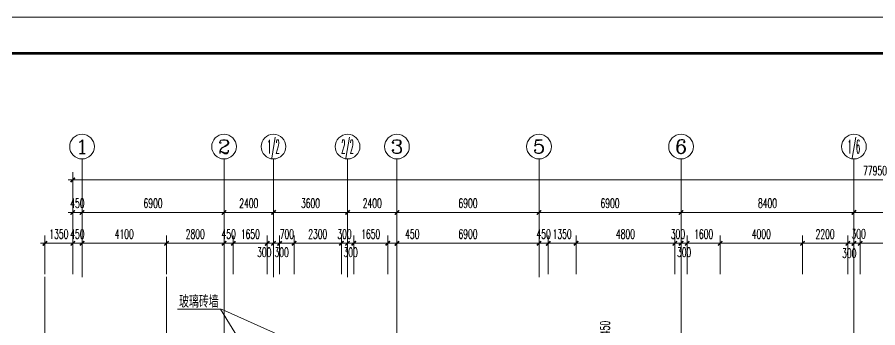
# Model space of a CAD drawing. Extents: x 1575758 to 1999219, y -897052 to -636879.
# Drawn here: x 1602194 to 1644001, y -761371 to -746283 of the extents above; entities that cross this region are included whole.
import ezdxf
from ezdxf.enums import TextEntityAlignment as Align

# ---------------------------------------------------------------- set-up
doc = ezdxf.new("R2010")
doc.units = 0
doc.header["$LTSCALE"] = 1500
doc.header["$MEASUREMENT"] = 0
doc.layers.get('0').update_dxf_attribs({"linetype": 'CONTINUOUS', "lineweight": 5})
doc.layers.get('DEFPOINTS').update_dxf_attribs({"linetype": 'CONTINUOUS', "lineweight": 5})
for name, color, linetype, lineweight in [('AXIS', 7, 'CONTINUOUS', 5), ('AXIS_TEXT', 7, 'CONTINUOUS', 5), ('PUB_DIM', 7, 'CONTINUOUS', 5), ('PUB_TEXT', 7, 'CONTINUOUS', 5), ('WALL', 7, 'CONTINUOUS', 5)]:
    doc.layers.add(name, color=color, linetype=linetype, lineweight=lineweight)
doc.styles.add('COMPLEX', font='COMPLEX')
doc.styles.add('DIM_FONT', font='romans.shx', dxfattribs={"width": 0.6})
doc.styles.add('H1', font='romans.shx', dxfattribs={"width": 1.2, "bigfont": 'hztxt.shx'})
doc.dimstyles.new('NORMAL', dxfattribs={"dimscale": 1.5, "dimtxt": 300, "dimasz": 1, "dimexe": 250, "dimexo": 300, "dimgap": 150, "dimtad": 1, "dimdec": 0, "dimdsep": 46, "dimtxsty": 'DIM_FONT', "dimblk1": '_DIMX', "dimblk2": '_DIMX', "dimsah": 1, "dimcen": 2.5, "dimdle": 0.3, "dimclrd": 256, "dimclre": 256, "dimclrt": 256, "dimadec": 0, "dimazin": 0, "dimtfac": 1, "dimtdec": 0, "dimtix": 1, "dimtmove": 2, "dimatfit": 3, "dimldrblk": '_DIMX', "dimfxl": 1, "dimtvp": 1, "dimtolj": 1, "dimtzin": 0, "dimlwd": -1, "dimlwe": -1, "dimarcsym": 0})

# ---------------------------------------------------------------- blocks, each defined once
blk = doc.blocks.new('_AXISO')
blk.add_circle((0, 0), 0.5)
at = {"layer": 'AXIS_TEXT', "style": 'COMPLEX', "width": 1.041667}
blk.add_attdef('A', text='', height=0.56, dxfattribs=at).set_placement((-0.25, -0.28), (0.25, -0.28), align=Align.FIT)
blk = doc.blocks.new('_DIMX')
blk.add_line((-150, 0), (150, 0))
at = {"const_width": 50}
blk.add_lwpolyline([(-70, -70), (70, 70)], dxfattribs=at)
blk = doc.blocks.new('*D714')
at = {"layer": 'DEFPOINTS', "color": 0, "lineweight": 5}
for p in [(1612243, -755768), (1605343, -758918), (1612243, -758918)]:
    blk.add_point(p, dxfattribs=at)
at = {"layer": 'PUB_DIM'}
for p, q in [((1605343, -758468), (1605343, -755393)), ((1612243, -758468), (1612243, -755393)), ((1605345, -755768), (1612242, -755768))]:
    blk.add_line(p, q, dxfattribs=at)
at = {"layer": 'PUB_DIM', "xscale": 1.5, "yscale": 1.5, "zscale": 1.5, "rotation": 180}
blk.add_blockref('_DIMX', (1605343, -755768), dxfattribs=at)
at = {"layer": 'PUB_DIM', "xscale": 1.5, "yscale": 1.5, "zscale": 1.5}
blk.add_blockref('_DIMX', (1612243, -755768), dxfattribs=at)
at = {"layer": 'PUB_DIM', "insert": (1608793, -755318), "char_height": 450, "attachment_point": 5, "style": 'DIM_FONT'}
blk.add_mtext('\\A1;6900', dxfattribs=at)
blk = doc.blocks.new('*D715')
at = {"layer": 'DEFPOINTS', "color": 0, "lineweight": 5}
for p in [(1614643, -755768), (1612243, -758918), (1614643, -758918)]:
    blk.add_point(p, dxfattribs=at)
at = {"layer": 'PUB_DIM'}
for p, q in [((1612243, -758468), (1612243, -755393)), ((1614643, -758468), (1614643, -755393)), ((1612245, -755768), (1614642, -755768))]:
    blk.add_line(p, q, dxfattribs=at)
at = {"layer": 'PUB_DIM', "xscale": 1.5, "yscale": 1.5, "zscale": 1.5, "rotation": 180}
blk.add_blockref('_DIMX', (1612243, -755768), dxfattribs=at)
at = {"layer": 'PUB_DIM', "xscale": 1.5, "yscale": 1.5, "zscale": 1.5}
blk.add_blockref('_DIMX', (1614643, -755768), dxfattribs=at)
at = {"layer": 'PUB_DIM', "insert": (1613443, -755318), "char_height": 450, "attachment_point": 5, "style": 'DIM_FONT'}
blk.add_mtext('\\A1;2400', dxfattribs=at)
blk = doc.blocks.new('*D716')
at = {"layer": 'DEFPOINTS', "color": 0, "lineweight": 5}
for p in [(1634443, -755768), (1627543, -758918), (1634443, -758918)]:
    blk.add_point(p, dxfattribs=at)
at = {"layer": 'PUB_DIM'}
for p, q in [((1627543, -758468), (1627543, -755393)), ((1634443, -758468), (1634443, -755393)), ((1627545, -755768), (1634442, -755768))]:
    blk.add_line(p, q, dxfattribs=at)
at = {"layer": 'PUB_DIM', "xscale": 1.5, "yscale": 1.5, "zscale": 1.5, "rotation": 180}
blk.add_blockref('_DIMX', (1627543, -755768), dxfattribs=at)
at = {"layer": 'PUB_DIM', "xscale": 1.5, "yscale": 1.5, "zscale": 1.5}
blk.add_blockref('_DIMX', (1634443, -755768), dxfattribs=at)
at = {"layer": 'PUB_DIM', "insert": (1630993, -755318), "char_height": 450, "attachment_point": 5, "style": 'DIM_FONT'}
blk.add_mtext('\\A1;6900', dxfattribs=at)
blk = doc.blocks.new('*D722')
at = {"layer": 'DEFPOINTS', "color": 0, "lineweight": 5}
for p in [(1618243, -755768), (1614643, -758918), (1618243, -758918)]:
    blk.add_point(p, dxfattribs=at)
at = {"layer": 'PUB_DIM'}
for p, q in [((1614643, -758468), (1614643, -755393)), ((1618243, -758468), (1618243, -755393)), ((1614645, -755768), (1618242, -755768))]:
    blk.add_line(p, q, dxfattribs=at)
at = {"layer": 'PUB_DIM', "xscale": 1.5, "yscale": 1.5, "zscale": 1.5, "rotation": 180}
blk.add_blockref('_DIMX', (1614643, -755768), dxfattribs=at)
at = {"layer": 'PUB_DIM', "xscale": 1.5, "yscale": 1.5, "zscale": 1.5}
blk.add_blockref('_DIMX', (1618243, -755768), dxfattribs=at)
at = {"layer": 'PUB_DIM', "insert": (1616443, -755318), "char_height": 450, "attachment_point": 5, "style": 'DIM_FONT'}
blk.add_mtext('\\A1;3600', dxfattribs=at)
blk = doc.blocks.new('*D723')
at = {"layer": 'DEFPOINTS', "color": 0, "lineweight": 5}
for p in [(1618243, -755768), (1618243, -758918), (1620643, -758918)]:
    blk.add_point(p, dxfattribs=at)
at = {"layer": 'PUB_DIM'}
for p, q in [((1618243, -758468), (1618243, -755393)), ((1620643, -758468), (1620643, -755393)), ((1620642, -755768), (1618245, -755768))]:
    blk.add_line(p, q, dxfattribs=at)
at = {"layer": 'PUB_DIM', "xscale": 1.5, "yscale": 1.5, "zscale": 1.5, "rotation": 180}
blk.add_blockref('_DIMX', (1618243, -755768), dxfattribs=at)
at = {"layer": 'PUB_DIM', "xscale": 1.5, "yscale": 1.5, "zscale": 1.5}
blk.add_blockref('_DIMX', (1620643, -755768), dxfattribs=at)
at = {"layer": 'PUB_DIM', "insert": (1619443, -755318), "char_height": 450, "attachment_point": 5, "style": 'DIM_FONT'}
blk.add_mtext('\\A1;2400', dxfattribs=at)
blk = doc.blocks.new('*D724')
at = {"layer": 'DEFPOINTS', "color": 0, "lineweight": 5}
for p in [(1627543, -755768), (1620643, -758918), (1627543, -758918)]:
    blk.add_point(p, dxfattribs=at)
at = {"layer": 'PUB_DIM'}
for p, q in [((1620643, -758468), (1620643, -755393)), ((1627543, -758468), (1627543, -755393)), ((1620645, -755768), (1627542, -755768))]:
    blk.add_line(p, q, dxfattribs=at)
at = {"layer": 'PUB_DIM', "xscale": 1.5, "yscale": 1.5, "zscale": 1.5, "rotation": 180}
blk.add_blockref('_DIMX', (1620643, -755768), dxfattribs=at)
at = {"layer": 'PUB_DIM', "xscale": 1.5, "yscale": 1.5, "zscale": 1.5}
blk.add_blockref('_DIMX', (1627543, -755768), dxfattribs=at)
at = {"layer": 'PUB_DIM', "insert": (1624093, -755318), "char_height": 450, "attachment_point": 5, "style": 'DIM_FONT'}
blk.add_mtext('\\A1;6900', dxfattribs=at)
blk = doc.blocks.new('*D729')
at = {"layer": 'DEFPOINTS', "color": 0, "lineweight": 5}
for p in [(1618543, -757268), (1618543, -759218), (1620193, -759218)]:
    blk.add_point(p, dxfattribs=at)
at = {"layer": 'PUB_DIM'}
for p, q in [((1618543, -758768), (1618543, -756893)), ((1620193, -758768), (1620193, -756893)), ((1620192, -757268), (1618545, -757268))]:
    blk.add_line(p, q, dxfattribs=at)
at = {"layer": 'PUB_DIM', "xscale": 1.5, "yscale": 1.5, "zscale": 1.5}
for p, rotation in [((1618543, -757268), 179.9999999999879), ((1620193, -757268), 359.9999999999879)]:
    blk.add_blockref('_DIMX', p, dxfattribs=dict(at, rotation=rotation))
at = {"layer": 'PUB_DIM', "insert": (1619368, -756818), "char_height": 450, "attachment_point": 5, "style": 'DIM_FONT'}
blk.add_mtext('\\A1;1650', dxfattribs=at)
blk = doc.blocks.new('*D730')
at = {"layer": 'DEFPOINTS', "color": 0, "lineweight": 5}
for p in [(1620193, -757268), (1620193, -759218), (1620643, -759218)]:
    blk.add_point(p, dxfattribs=at)
at = {"layer": 'PUB_DIM'}
for p, q in [((1620193, -758768), (1620193, -756893)), ((1620643, -758768), (1620643, -756893)), ((1620192, -757268), (1620190, -757268)), ((1620643, -757268), (1620193, -757268)), ((1620645, -757268), (1620646, -757268))]:
    blk.add_line(p, q, dxfattribs=at)
at = {"layer": 'PUB_DIM', "xscale": 1.5, "yscale": 1.5, "zscale": 1.5}
for p, rotation in [((1620193, -757268), 0.001716370561048566), ((1620643, -757268), 180.0017163705611)]:
    blk.add_blockref('_DIMX', p, dxfattribs=dict(at, rotation=rotation))
at = {"layer": 'PUB_DIM', "insert": (1621388, -756818), "char_height": 450, "attachment_point": 5, "rotation": 0.0017, "style": 'DIM_FONT'}
blk.add_mtext('\\A1;450', dxfattribs=at)
blk = doc.blocks.new('*D731')
at = {"layer": 'DEFPOINTS', "color": 0, "lineweight": 5}
for p in [(1614343, -757268), (1614343, -759218), (1614643, -759218)]:
    blk.add_point(p, dxfattribs=at)
at = {"layer": 'PUB_DIM'}
for p, q in [((1614343, -758768), (1614343, -756893)), ((1614643, -758768), (1614643, -756893)), ((1614342, -757268), (1614340, -757268)), ((1614643, -757268), (1614343, -757268)), ((1614645, -757268), (1614646, -757268))]:
    blk.add_line(p, q, dxfattribs=at)
at = {"layer": 'PUB_DIM', "xscale": 1.5, "yscale": 1.5, "zscale": 1.5}
for p, rotation in [((1614343, -757268), 8.756855357630192e-05), ((1614643, -757268), 180.0000875685536)]:
    blk.add_blockref('_DIMX', p, dxfattribs=dict(at, rotation=rotation))
at = {"layer": 'PUB_DIM', "insert": (1614195, -757700), "char_height": 450, "attachment_point": 5, "rotation": 0.0001, "style": 'DIM_FONT'}
blk.add_mtext('\\A1;300', dxfattribs=at)
blk = doc.blocks.new('*D732')
at = {"layer": 'DEFPOINTS', "color": 0, "lineweight": 5}
for p in [(1612693, -757268), (1612693, -759218), (1614343, -759218)]:
    blk.add_point(p, dxfattribs=at)
at = {"layer": 'PUB_DIM'}
for p, q in [((1612693, -758768), (1612693, -756893)), ((1614343, -758768), (1614343, -756893)), ((1614342, -757268), (1612695, -757268))]:
    blk.add_line(p, q, dxfattribs=at)
at = {"layer": 'PUB_DIM', "xscale": 1.5, "yscale": 1.5, "zscale": 1.5}
for p, rotation in [((1612693, -757268), 179.9999999999959), ((1614343, -757268), 359.999999999996)]:
    blk.add_blockref('_DIMX', p, dxfattribs=dict(at, rotation=rotation))
at = {"layer": 'PUB_DIM', "insert": (1613518, -756818), "char_height": 450, "attachment_point": 5, "style": 'DIM_FONT'}
blk.add_mtext('\\A1;1650', dxfattribs=at)
blk = doc.blocks.new('*D733')
at = {"layer": 'DEFPOINTS', "color": 0, "lineweight": 5}
for p in [(1609443, -757268), (1609443, -759218), (1612243, -759218)]:
    blk.add_point(p, dxfattribs=at)
at = {"layer": 'PUB_DIM'}
for p, q in [((1609443, -758768), (1609443, -756893)), ((1612243, -758768), (1612243, -756893)), ((1612242, -757268), (1609445, -757268))]:
    blk.add_line(p, q, dxfattribs=at)
at = {"layer": 'PUB_DIM', "xscale": 1.5, "yscale": 1.5, "zscale": 1.5}
for p, rotation in [((1609443, -757268), 180.0000079412422), ((1612243, -757268), 7.941242223807876e-06)]:
    blk.add_blockref('_DIMX', p, dxfattribs=dict(at, rotation=rotation))
at = {"layer": 'PUB_DIM', "insert": (1610843, -756818), "char_height": 450, "attachment_point": 5, "rotation": 0, "style": 'DIM_FONT'}
blk.add_mtext('\\A1;2800', dxfattribs=at)
blk = doc.blocks.new('*D752')
at = {"layer": 'DEFPOINTS', "color": 0, "lineweight": 5}
for p in [(1642843, -757268), (1642543, -759218), (1642843, -759218)]:
    blk.add_point(p, dxfattribs=at)
at = {"layer": 'PUB_DIM'}
for p, q in [((1642543, -758768), (1642543, -756893)), ((1642843, -758768), (1642843, -756893)), ((1642542, -757268), (1642540, -757268)), ((1642543, -757268), (1642843, -757268)), ((1642845, -757268), (1642846, -757268))]:
    blk.add_line(p, q, dxfattribs=at)
at = {"layer": 'PUB_DIM', "xscale": 1.5, "yscale": 1.5, "zscale": 1.5}
blk.add_blockref('_DIMX', (1642543, -757268), dxfattribs=at)
at = {"layer": 'PUB_DIM', "xscale": 1.5, "yscale": 1.5, "zscale": 1.5, "rotation": 180}
blk.add_blockref('_DIMX', (1642843, -757268), dxfattribs=at)
at = {"layer": 'PUB_DIM', "insert": (1643070, -756807), "char_height": 450, "attachment_point": 5, "style": 'DIM_FONT'}
blk.add_mtext('\\A1;300', dxfattribs=at)
blk = doc.blocks.new('*D774')
at = {"layer": 'DEFPOINTS', "color": 0, "lineweight": 5}
for p in [(1630205, -762123), (1630205, -762573), (1631205, -762573)]:
    blk.add_point(p, dxfattribs=at)
at = {"layer": 'PUB_DIM'}
for p, q in [((1630655, -762123), (1631580, -762123)), ((1631205, -762122), (1631205, -762120)), ((1631205, -762123), (1631205, -762573)), ((1630655, -762573), (1631580, -762573)), ((1631205, -762575), (1631205, -762576))]:
    blk.add_line(p, q, dxfattribs=at)
at = {"layer": 'PUB_DIM', "xscale": 1.5, "yscale": 1.5, "zscale": 1.5}
for p, rotation in [((1631205, -762123), 270), ((1631205, -762573), 90)]:
    blk.add_blockref('_DIMX', p, dxfattribs=dict(at, rotation=rotation))
at = {"layer": 'PUB_DIM', "insert": (1630755, -761379), "char_height": 450, "attachment_point": 5, "rotation": 90, "style": 'DIM_FONT'}
blk.add_mtext('\\A1;450', dxfattribs=at)
blk = doc.blocks.new('*D818')
at = {"layer": 'DEFPOINTS', "color": 0, "lineweight": 5}
for p in [(1627993, -757268), (1627993, -759218), (1629343, -759218)]:
    blk.add_point(p, dxfattribs=at)
at = {"layer": 'PUB_DIM'}
for p, q in [((1627993, -758768), (1627993, -756893)), ((1629343, -758768), (1629343, -756893)), ((1627992, -757268), (1627990, -757268)), ((1629343, -757268), (1627993, -757268)), ((1629345, -757268), (1629346, -757268))]:
    blk.add_line(p, q, dxfattribs=at)
at = {"layer": 'PUB_DIM', "xscale": 1.5, "yscale": 1.5, "zscale": 1.5}
for p, rotation in [((1627993, -757268), 359.9999999999803), ((1629343, -757268), 179.9999999999802)]:
    blk.add_blockref('_DIMX', p, dxfattribs=dict(at, rotation=rotation))
at = {"layer": 'PUB_DIM', "insert": (1628668, -756818), "char_height": 450, "attachment_point": 5, "style": 'DIM_FONT'}
blk.add_mtext('\\A1;1350', dxfattribs=at)
blk = doc.blocks.new('*D819')
at = {"layer": 'DEFPOINTS', "color": 0, "lineweight": 5}
for p in [(1634143, -757268), (1629343, -759218), (1634143, -759218)]:
    blk.add_point(p, dxfattribs=at)
at = {"layer": 'PUB_DIM'}
for p, q in [((1629343, -758768), (1629343, -756893)), ((1634143, -758768), (1634143, -756893)), ((1629345, -757268), (1634142, -757268))]:
    blk.add_line(p, q, dxfattribs=at)
at = {"layer": 'PUB_DIM', "xscale": 1.5, "yscale": 1.5, "zscale": 1.5, "rotation": 180}
blk.add_blockref('_DIMX', (1629343, -757268), dxfattribs=at)
at = {"layer": 'PUB_DIM', "xscale": 1.5, "yscale": 1.5, "zscale": 1.5}
blk.add_blockref('_DIMX', (1634143, -757268), dxfattribs=at)
at = {"layer": 'PUB_DIM', "insert": (1631743, -756818), "char_height": 450, "attachment_point": 5, "style": 'DIM_FONT'}
blk.add_mtext('\\A1;4800', dxfattribs=at)
blk = doc.blocks.new('*D820')
at = {"layer": 'DEFPOINTS', "color": 0, "lineweight": 5}
for p in [(1634143, -757268), (1634143, -759218), (1634443, -759218)]:
    blk.add_point(p, dxfattribs=at)
at = {"layer": 'PUB_DIM'}
for p, q in [((1634143, -758768), (1634143, -756893)), ((1634443, -758768), (1634443, -756893)), ((1634142, -757268), (1634140, -757268)), ((1634443, -757268), (1634143, -757268)), ((1634445, -757268), (1634446, -757268))]:
    blk.add_line(p, q, dxfattribs=at)
at = {"layer": 'PUB_DIM', "xscale": 1.5, "yscale": 1.5, "zscale": 1.5}
for p, rotation in [((1634143, -757268), 359.9999999999778), ((1634443, -757268), 179.9999999999777)]:
    blk.add_blockref('_DIMX', p, dxfattribs=dict(at, rotation=rotation))
at = {"layer": 'PUB_DIM', "insert": (1634293, -756818), "char_height": 450, "attachment_point": 5, "style": 'DIM_FONT'}
blk.add_mtext('\\A1;300', dxfattribs=at)
blk = doc.blocks.new('*D867')
at = {"layer": 'DEFPOINTS', "color": 0, "lineweight": 5}
for p in [(1682843, -754189), (1682843, -758759), (1604893, -759065)]:
    blk.add_point(p, dxfattribs=at)
at = {"layer": 'PUB_DIM'}
for p, q in [((1604893, -758615), (1604893, -753814)), ((1604895, -754189), (1682842, -754189)), ((1682843, -758309), (1682843, -753814))]:
    blk.add_line(p, q, dxfattribs=at)
at = {"layer": 'PUB_DIM', "xscale": 1.5, "yscale": 1.5, "zscale": 1.5, "rotation": 180}
blk.add_blockref('_DIMX', (1604893, -754189), dxfattribs=at)
at = {"layer": 'PUB_DIM', "xscale": 1.5, "yscale": 1.5, "zscale": 1.5}
blk.add_blockref('_DIMX', (1682843, -754189), dxfattribs=at)
at = {"layer": 'PUB_DIM', "insert": (1643868, -753739), "char_height": 450, "attachment_point": 5, "style": 'DIM_FONT'}
blk.add_mtext('\\A1;77950', dxfattribs=at)
blk = doc.blocks.new('*D920')
at = {"layer": 'DEFPOINTS', "color": 0, "lineweight": 5}
for p in [(1604893, -757268), (1603543, -759218), (1604893, -759218)]:
    blk.add_point(p, dxfattribs=at)
at = {"layer": 'PUB_DIM'}
for p, q in [((1603543, -758768), (1603543, -756893)), ((1604893, -758768), (1604893, -756893)), ((1603542, -757268), (1603540, -757268)), ((1603543, -757268), (1604893, -757268)), ((1604895, -757268), (1604896, -757268))]:
    blk.add_line(p, q, dxfattribs=at)
at = {"layer": 'PUB_DIM', "xscale": 1.5, "yscale": 1.5, "zscale": 1.5}
blk.add_blockref('_DIMX', (1603543, -757268), dxfattribs=at)
at = {"layer": 'PUB_DIM', "xscale": 1.5, "yscale": 1.5, "zscale": 1.5, "rotation": 180}
blk.add_blockref('_DIMX', (1604893, -757268), dxfattribs=at)
at = {"layer": 'PUB_DIM', "insert": (1604218, -756818), "char_height": 450, "attachment_point": 5, "style": 'DIM_FONT'}
blk.add_mtext('\\A1;1350', dxfattribs=at)
blk = doc.blocks.new('*D921')
at = {"layer": 'DEFPOINTS', "color": 0, "lineweight": 5}
for p in [(1604893, -755768), (1604893, -758918), (1605343, -758918)]:
    blk.add_point(p, dxfattribs=at)
at = {"layer": 'PUB_DIM'}
for p, q in [((1604893, -758468), (1604893, -755393)), ((1605343, -758468), (1605343, -755393)), ((1604892, -755768), (1604890, -755768)), ((1605343, -755768), (1604893, -755768)), ((1605345, -755768), (1605346, -755768))]:
    blk.add_line(p, q, dxfattribs=at)
at = {"layer": 'PUB_DIM', "xscale": 1.5, "yscale": 1.5, "zscale": 1.5}
blk.add_blockref('_DIMX', (1604893, -755768), dxfattribs=at)
at = {"layer": 'PUB_DIM', "xscale": 1.5, "yscale": 1.5, "zscale": 1.5, "rotation": 180}
blk.add_blockref('_DIMX', (1605343, -755768), dxfattribs=at)
at = {"layer": 'PUB_DIM', "insert": (1605118, -755318), "char_height": 450, "attachment_point": 5, "style": 'DIM_FONT'}
blk.add_mtext('\\A1;450', dxfattribs=at)
blk = doc.blocks.new('*D922')
at = {"layer": 'DEFPOINTS', "color": 0, "lineweight": 5}
for p in [(1604893, -757268), (1604893, -759218), (1605343, -759218)]:
    blk.add_point(p, dxfattribs=at)
at = {"layer": 'PUB_DIM'}
for p, q in [((1604893, -758768), (1604893, -756893)), ((1605343, -758768), (1605343, -756893)), ((1604892, -757268), (1604890, -757268)), ((1605343, -757268), (1604893, -757268)), ((1605345, -757268), (1605346, -757268))]:
    blk.add_line(p, q, dxfattribs=at)
at = {"layer": 'PUB_DIM', "xscale": 1.5, "yscale": 1.5, "zscale": 1.5}
for p, rotation in [((1604893, -757268), 0.0001217643675367015), ((1605343, -757268), 180.0001217643675)]:
    blk.add_blockref('_DIMX', p, dxfattribs=dict(at, rotation=rotation))
at = {"layer": 'PUB_DIM', "insert": (1605118, -756818), "char_height": 450, "attachment_point": 5, "rotation": 0.0001, "style": 'DIM_FONT'}
blk.add_mtext('\\A1;450', dxfattribs=at)
blk = doc.blocks.new('*D923')
at = {"layer": 'DEFPOINTS', "color": 0, "lineweight": 5}
for p in [(1612693, -757268), (1612243, -759218), (1612693, -759218)]:
    blk.add_point(p, dxfattribs=at)
at = {"layer": 'PUB_DIM'}
for p, q in [((1612243, -758768), (1612243, -756893)), ((1612693, -758768), (1612693, -756893)), ((1612242, -757268), (1612240, -757268)), ((1612243, -757268), (1612693, -757268)), ((1612695, -757268), (1612696, -757268))]:
    blk.add_line(p, q, dxfattribs=at)
at = {"layer": 'PUB_DIM', "xscale": 1.5, "yscale": 1.5, "zscale": 1.5}
for p, rotation in [((1612243, -757268), 0.0001623559828178855), ((1612693, -757268), 180.0001623559828)]:
    blk.add_blockref('_DIMX', p, dxfattribs=dict(at, rotation=rotation))
at = {"layer": 'PUB_DIM', "insert": (1612468, -756818), "char_height": 450, "attachment_point": 5, "rotation": 0.0002, "style": 'DIM_FONT'}
blk.add_mtext('\\A1;450', dxfattribs=at)
blk = doc.blocks.new('*D924')
at = {"layer": 'DEFPOINTS', "color": 0, "lineweight": 5}
for p in [(1618543, -757268), (1618243, -759218), (1618543, -759218)]:
    blk.add_point(p, dxfattribs=at)
at = {"layer": 'PUB_DIM'}
for p, q in [((1618243, -758768), (1618243, -756893)), ((1618543, -758768), (1618543, -756893)), ((1618242, -757268), (1618240, -757268)), ((1618243, -757268), (1618543, -757268)), ((1618545, -757268), (1618546, -757268))]:
    blk.add_line(p, q, dxfattribs=at)
at = {"layer": 'PUB_DIM', "xscale": 1.5, "yscale": 1.5, "zscale": 1.5}
for p, rotation in [((1618243, -757268), 0.0004728898881278809), ((1618543, -757268), 180.0004728898881)]:
    blk.add_blockref('_DIMX', p, dxfattribs=dict(at, rotation=rotation))
at = {"layer": 'PUB_DIM', "insert": (1618393, -757700), "char_height": 450, "attachment_point": 5, "rotation": 0.0005, "style": 'DIM_FONT'}
blk.add_mtext('\\A1;300', dxfattribs=at)
blk = doc.blocks.new('*D925')
at = {"layer": 'DEFPOINTS', "color": 0, "lineweight": 5}
for p in [(1627543, -757268), (1620643, -759218), (1627543, -759218)]:
    blk.add_point(p, dxfattribs=at)
at = {"layer": 'PUB_DIM'}
for p, q in [((1620643, -758768), (1620643, -756893)), ((1627543, -758768), (1627543, -756893)), ((1620645, -757268), (1627542, -757268))]:
    blk.add_line(p, q, dxfattribs=at)
at = {"layer": 'PUB_DIM', "xscale": 1.5, "yscale": 1.5, "zscale": 1.5}
for p, rotation in [((1620643, -757268), 179.9997898307406), ((1627543, -757268), 359.9997898307406)]:
    blk.add_blockref('_DIMX', p, dxfattribs=dict(at, rotation=rotation))
at = {"layer": 'PUB_DIM', "insert": (1624093, -756818), "char_height": 450, "attachment_point": 5, "rotation": 359.9998, "style": 'DIM_FONT'}
blk.add_mtext('\\A1;6900', dxfattribs=at)
blk = doc.blocks.new('*D926')
at = {"layer": 'DEFPOINTS', "color": 0, "lineweight": 5}
for p in [(1627543, -757268), (1627543, -759218), (1627993, -759218)]:
    blk.add_point(p, dxfattribs=at)
at = {"layer": 'PUB_DIM'}
for p, q in [((1627543, -758768), (1627543, -756893)), ((1627993, -758768), (1627993, -756893)), ((1627542, -757268), (1627540, -757268)), ((1627993, -757268), (1627543, -757268)), ((1627995, -757268), (1627996, -757268))]:
    blk.add_line(p, q, dxfattribs=at)
at = {"layer": 'PUB_DIM', "xscale": 1.5, "yscale": 1.5, "zscale": 1.5}
for p, rotation in [((1627543, -757268), 0.001506226381094516), ((1627993, -757268), 180.0015062263811)]:
    blk.add_blockref('_DIMX', p, dxfattribs=dict(at, rotation=rotation))
at = {"layer": 'PUB_DIM', "insert": (1627768, -756818), "char_height": 450, "attachment_point": 5, "rotation": 0.0015, "style": 'DIM_FONT'}
blk.add_mtext('\\A1;450', dxfattribs=at)
blk = doc.blocks.new('*D927')
at = {"layer": 'DEFPOINTS', "color": 0, "lineweight": 5}
for p in [(1640343, -757268), (1636343, -759218), (1640343, -759218)]:
    blk.add_point(p, dxfattribs=at)
at = {"layer": 'PUB_DIM'}
for p, q in [((1636343, -758768), (1636343, -756893)), ((1640343, -758768), (1640343, -756893)), ((1636345, -757268), (1640342, -757268))]:
    blk.add_line(p, q, dxfattribs=at)
at = {"layer": 'PUB_DIM', "xscale": 1.5, "yscale": 1.5, "zscale": 1.5, "rotation": 180}
blk.add_blockref('_DIMX', (1636343, -757268), dxfattribs=at)
at = {"layer": 'PUB_DIM', "xscale": 1.5, "yscale": 1.5, "zscale": 1.5}
blk.add_blockref('_DIMX', (1640343, -757268), dxfattribs=at)
at = {"layer": 'PUB_DIM', "insert": (1638343, -756818), "char_height": 450, "attachment_point": 5, "style": 'DIM_FONT'}
blk.add_mtext('\\A1;4000', dxfattribs=at)
blk = doc.blocks.new('*D928')
at = {"layer": 'DEFPOINTS', "color": 0, "lineweight": 5}
for p in [(1643143, -757268), (1643143, -759218), (1648393, -759218)]:
    blk.add_point(p, dxfattribs=at)
at = {"layer": 'PUB_DIM'}
for p, q in [((1643143, -758768), (1643143, -756893)), ((1648393, -758768), (1648393, -756893)), ((1648392, -757268), (1643145, -757268))]:
    blk.add_line(p, q, dxfattribs=at)
at = {"layer": 'PUB_DIM', "xscale": 1.5, "yscale": 1.5, "zscale": 1.5}
for p, rotation in [((1643143, -757268), 180.0000000000026), ((1648393, -757268), 2.557953848736361e-12)]:
    blk.add_blockref('_DIMX', p, dxfattribs=dict(at, rotation=rotation))
at = {"layer": 'PUB_DIM', "insert": (1645768, -756818), "char_height": 450, "attachment_point": 5, "style": 'DIM_FONT'}
blk.add_mtext('\\A1;5250', dxfattribs=at)
blk = doc.blocks.new('*D942')
at = {"layer": 'DEFPOINTS', "color": 0, "lineweight": 5}
for p in [(1634743, -757268), (1634443, -759218), (1634743, -759218)]:
    blk.add_point(p, dxfattribs=at)
at = {"layer": 'PUB_DIM'}
for p, q in [((1634443, -758768), (1634443, -756893)), ((1634743, -758768), (1634743, -756893)), ((1634442, -757268), (1634440, -757268)), ((1634443, -757268), (1634743, -757268)), ((1634745, -757268), (1634746, -757268))]:
    blk.add_line(p, q, dxfattribs=at)
at = {"layer": 'PUB_DIM', "xscale": 1.5, "yscale": 1.5, "zscale": 1.5}
blk.add_blockref('_DIMX', (1634443, -757268), dxfattribs=at)
at = {"layer": 'PUB_DIM', "xscale": 1.5, "yscale": 1.5, "zscale": 1.5, "rotation": 180}
blk.add_blockref('_DIMX', (1634743, -757268), dxfattribs=at)
at = {"layer": 'PUB_DIM', "insert": (1634593, -757700), "char_height": 450, "attachment_point": 5, "style": 'DIM_FONT'}
blk.add_mtext('\\A1;300', dxfattribs=at)
blk = doc.blocks.new('*D943')
at = {"layer": 'DEFPOINTS', "color": 0, "lineweight": 5}
for p in [(1634743, -757268), (1634743, -759218), (1636343, -759218)]:
    blk.add_point(p, dxfattribs=at)
at = {"layer": 'PUB_DIM'}
for p, q in [((1634743, -758768), (1634743, -756893)), ((1636343, -758768), (1636343, -756893)), ((1636342, -757268), (1634745, -757268))]:
    blk.add_line(p, q, dxfattribs=at)
at = {"layer": 'PUB_DIM', "xscale": 1.5, "yscale": 1.5, "zscale": 1.5}
for p, rotation in [((1634743, -757268), 179.9999999999959), ((1636343, -757268), 359.9999999999958)]:
    blk.add_blockref('_DIMX', p, dxfattribs=dict(at, rotation=rotation))
at = {"layer": 'PUB_DIM', "insert": (1635543, -756818), "char_height": 450, "attachment_point": 5, "style": 'DIM_FONT'}
blk.add_mtext('\\A1;1600', dxfattribs=at)
blk = doc.blocks.new('*D945')
at = {"layer": 'DEFPOINTS', "color": 0, "lineweight": 5}
for p in [(1642843, -757268), (1642843, -759218), (1643143, -759218)]:
    blk.add_point(p, dxfattribs=at)
at = {"layer": 'PUB_DIM'}
for p, q in [((1642843, -758768), (1642843, -756893)), ((1643143, -758768), (1643143, -756893)), ((1642842, -757268), (1642840, -757268)), ((1643143, -757268), (1642843, -757268)), ((1643145, -757268), (1643146, -757268))]:
    blk.add_line(p, q, dxfattribs=at)
at = {"layer": 'PUB_DIM', "xscale": 1.5, "yscale": 1.5, "zscale": 1.5}
blk.add_blockref('_DIMX', (1642843, -757268), dxfattribs=at)
at = {"layer": 'PUB_DIM', "xscale": 1.5, "yscale": 1.5, "zscale": 1.5, "rotation": 180}
blk.add_blockref('_DIMX', (1643143, -757268), dxfattribs=at)
at = {"layer": 'PUB_DIM', "insert": (1642616, -757749), "char_height": 450, "attachment_point": 5, "style": 'DIM_FONT'}
blk.add_mtext('\\A1;300', dxfattribs=at)
blk = doc.blocks.new('*D946')
at = {"layer": 'DEFPOINTS', "color": 0, "lineweight": 5}
for p in [(1634443, -755768), (1634443, -758918), (1642843, -758918)]:
    blk.add_point(p, dxfattribs=at)
at = {"layer": 'PUB_DIM'}
for p, q in [((1634443, -758468), (1634443, -755393)), ((1642843, -758468), (1642843, -755393)), ((1642842, -755768), (1634445, -755768))]:
    blk.add_line(p, q, dxfattribs=at)
at = {"layer": 'PUB_DIM', "xscale": 1.5, "yscale": 1.5, "zscale": 1.5, "rotation": 180}
blk.add_blockref('_DIMX', (1634443, -755768), dxfattribs=at)
at = {"layer": 'PUB_DIM', "xscale": 1.5, "yscale": 1.5, "zscale": 1.5}
blk.add_blockref('_DIMX', (1642843, -755768), dxfattribs=at)
at = {"layer": 'PUB_DIM', "insert": (1638643, -755318), "char_height": 450, "attachment_point": 5, "style": 'DIM_FONT'}
blk.add_mtext('\\A1;8400', dxfattribs=at)
blk = doc.blocks.new('*D947')
at = {"layer": 'DEFPOINTS', "color": 0, "lineweight": 5}
for p in [(1648843, -755768), (1642843, -758918), (1648843, -758918)]:
    blk.add_point(p, dxfattribs=at)
at = {"layer": 'PUB_DIM'}
for p, q in [((1642843, -758468), (1642843, -755393)), ((1648843, -758468), (1648843, -755393)), ((1642845, -755768), (1648842, -755768))]:
    blk.add_line(p, q, dxfattribs=at)
at = {"layer": 'PUB_DIM', "xscale": 1.5, "yscale": 1.5, "zscale": 1.5, "rotation": 180}
blk.add_blockref('_DIMX', (1642843, -755768), dxfattribs=at)
at = {"layer": 'PUB_DIM', "xscale": 1.5, "yscale": 1.5, "zscale": 1.5}
blk.add_blockref('_DIMX', (1648843, -755768), dxfattribs=at)
at = {"layer": 'PUB_DIM', "insert": (1645843, -755318), "char_height": 450, "attachment_point": 5, "style": 'DIM_FONT'}
blk.add_mtext('\\A1;6000', dxfattribs=at)
blk = doc.blocks.new('*D1144')
at = {"layer": 'DEFPOINTS', "color": 0, "lineweight": 5}
for p in [(1640343, -757268), (1640343, -759218), (1642543, -759218)]:
    blk.add_point(p, dxfattribs=at)
at = {"layer": 'PUB_DIM'}
for p, q in [((1640343, -758768), (1640343, -756893)), ((1642543, -758768), (1642543, -756893)), ((1642542, -757268), (1640345, -757268))]:
    blk.add_line(p, q, dxfattribs=at)
at = {"layer": 'PUB_DIM', "xscale": 1.5, "yscale": 1.5, "zscale": 1.5}
for p, rotation in [((1640343, -757268), 180.0000000000242), ((1642543, -757268), 2.422062550522242e-11)]:
    blk.add_blockref('_DIMX', p, dxfattribs=dict(at, rotation=rotation))
at = {"layer": 'PUB_DIM', "insert": (1641443, -756818), "char_height": 450, "attachment_point": 5, "style": 'DIM_FONT'}
blk.add_mtext('\\A1;2200', dxfattribs=at)
blk = doc.blocks.new('*D1145')
at = {"layer": 'DEFPOINTS', "color": 0, "lineweight": 5}
for p in [(1615643, -757268), (1614943, -759218), (1615643, -759218)]:
    blk.add_point(p, dxfattribs=at)
at = {"layer": 'PUB_DIM'}
for p, q in [((1614943, -758768), (1614943, -756893)), ((1615643, -758768), (1615643, -756893)), ((1614942, -757268), (1614940, -757268)), ((1614943, -757268), (1615643, -757268)), ((1615645, -757268), (1615646, -757268))]:
    blk.add_line(p, q, dxfattribs=at)
at = {"layer": 'PUB_DIM', "xscale": 1.5, "yscale": 1.5, "zscale": 1.5}
blk.add_blockref('_DIMX', (1614943, -757268), dxfattribs=at)
at = {"layer": 'PUB_DIM', "xscale": 1.5, "yscale": 1.5, "zscale": 1.5, "rotation": 180}
blk.add_blockref('_DIMX', (1615643, -757268), dxfattribs=at)
at = {"layer": 'PUB_DIM', "insert": (1615293, -756818), "char_height": 450, "attachment_point": 5, "style": 'DIM_FONT'}
blk.add_mtext('\\A1;700', dxfattribs=at)
blk = doc.blocks.new('*D1146')
at = {"layer": 'DEFPOINTS', "color": 0, "lineweight": 5}
for p in [(1618243, -757268), (1617943, -759218), (1618243, -759218)]:
    blk.add_point(p, dxfattribs=at)
at = {"layer": 'PUB_DIM'}
for p, q in [((1617943, -758768), (1617943, -756893)), ((1618243, -758768), (1618243, -756893)), ((1617942, -757268), (1617940, -757268)), ((1617943, -757268), (1618243, -757268)), ((1618245, -757268), (1618246, -757268))]:
    blk.add_line(p, q, dxfattribs=at)
at = {"layer": 'PUB_DIM', "xscale": 1.5, "yscale": 1.5, "zscale": 1.5}
blk.add_blockref('_DIMX', (1617943, -757268), dxfattribs=at)
at = {"layer": 'PUB_DIM', "xscale": 1.5, "yscale": 1.5, "zscale": 1.5, "rotation": 180}
blk.add_blockref('_DIMX', (1618243, -757268), dxfattribs=at)
at = {"layer": 'PUB_DIM', "insert": (1618093, -756818), "char_height": 450, "attachment_point": 5, "style": 'DIM_FONT'}
blk.add_mtext('\\A1;300', dxfattribs=at)
blk = doc.blocks.new('*D1147')
at = {"layer": 'DEFPOINTS', "color": 0, "lineweight": 5}
for p in [(1614643, -757268), (1614643, -759218), (1614943, -759218)]:
    blk.add_point(p, dxfattribs=at)
at = {"layer": 'PUB_DIM'}
for p, q in [((1614643, -758768), (1614643, -756893)), ((1614943, -758768), (1614943, -756893)), ((1614642, -757268), (1614640, -757268)), ((1614943, -757268), (1614643, -757268)), ((1614945, -757268), (1614946, -757268))]:
    blk.add_line(p, q, dxfattribs=at)
at = {"layer": 'PUB_DIM', "xscale": 1.5, "yscale": 1.5, "zscale": 1.5}
blk.add_blockref('_DIMX', (1614643, -757268), dxfattribs=at)
at = {"layer": 'PUB_DIM', "xscale": 1.5, "yscale": 1.5, "zscale": 1.5, "rotation": 180}
blk.add_blockref('_DIMX', (1614943, -757268), dxfattribs=at)
at = {"layer": 'PUB_DIM', "insert": (1615041, -757700), "char_height": 450, "attachment_point": 5, "style": 'DIM_FONT'}
blk.add_mtext('\\A1;300', dxfattribs=at)
blk = doc.blocks.new('*D1776')
at = {"layer": 'DEFPOINTS', "color": 0, "lineweight": 5}
for p in [(1617943, -757268), (1615643, -759218), (1617943, -759218)]:
    blk.add_point(p, dxfattribs=at)
at = {"layer": 'PUB_DIM'}
for p, q in [((1615643, -758768), (1615643, -756893)), ((1617943, -758768), (1617943, -756893)), ((1615645, -757268), (1617942, -757268))]:
    blk.add_line(p, q, dxfattribs=at)
at = {"layer": 'PUB_DIM', "xscale": 1.5, "yscale": 1.5, "zscale": 1.5, "rotation": 180}
blk.add_blockref('_DIMX', (1615643, -757268), dxfattribs=at)
at = {"layer": 'PUB_DIM', "xscale": 1.5, "yscale": 1.5, "zscale": 1.5}
blk.add_blockref('_DIMX', (1617943, -757268), dxfattribs=at)
at = {"layer": 'PUB_DIM', "insert": (1616793, -756818), "char_height": 450, "attachment_point": 5, "style": 'DIM_FONT'}
blk.add_mtext('\\A1;2300', dxfattribs=at)
blk = doc.blocks.new('*D2270')
at = {"layer": 'DEFPOINTS', "color": 0, "lineweight": 5}
for p in [(1605343, -757268), (1605343, -759218), (1609443, -759218)]:
    blk.add_point(p, dxfattribs=at)
at = {"layer": 'PUB_DIM'}
for p, q in [((1605343, -758768), (1605343, -756893)), ((1609443, -758768), (1609443, -756893)), ((1609442, -757268), (1605345, -757268))]:
    blk.add_line(p, q, dxfattribs=at)
at = {"layer": 'PUB_DIM', "xscale": 1.5, "yscale": 1.5, "zscale": 1.5}
for p, rotation in [((1605343, -757268), 180.0000079412408), ((1609443, -757268), 7.941240784958836e-06)]:
    blk.add_blockref('_DIMX', p, dxfattribs=dict(at, rotation=rotation))
at = {"layer": 'PUB_DIM', "insert": (1607393, -756818), "char_height": 450, "attachment_point": 5, "rotation": 0, "style": 'DIM_FONT'}
blk.add_mtext('\\A1;4100', dxfattribs=at)

msp = doc.modelspace()

# ---------------------------------------------------------------- linework, layer by layer
at = {"layer": 'AXIS', "color": 250}
msp.add_lwpolyline([(1576593.4, -746283.4), (1576593.4, -847596.8), (1713313.9, -847596.8), (1713313.9, -746283.4)], close=True, dxfattribs=at)
at = {"layer": 'AXIS', "color": 0, "const_width": 140.2}
msp.add_lwpolyline([(1578346.2, -748036.2), (1578346.2, -845844), (1711561.1, -845844), (1711561.1, -748036.2)], close=True, dxfattribs=at)
at = {"layer": 'PUB_DIM'}
for p, q in [((1605343.2, -758917.7), (1605343.1, -753168.1)), ((1612243.2, -758917.7), (1612243.1, -753168.1)), ((1614643.2, -758917.7), (1614643.1, -753168.1)), ((1618243.2, -758917.7), (1618243.1, -753168.1)), ((1620643.2, -758917.7), (1620643.1, -753168.1)), ((1627543.2, -758917.7), (1627543.1, -753168.1)), ((1634443.1, -758767.7), (1634443, -753168.1)), ((1642843.1, -758917.7), (1642843, -753168.1)), ((1634443.1, -801282.8), (1634443.1, -757267.7)), ((1642793.2, -807773.5), (1642843.2, -757267.7)), ((1603543.1, -790473.4), (1603543.1, -758890.9)), ((1609443.1, -768873.4), (1609443.1, -758890.9)), ((1609443.2, -768673.4), (1609443.2, -758916.9)), ((1612243.1, -821624.2), (1612243.1, -758890.9)), ((1620643.1, -797373.5), (1620643.1, -758890.9))]:
    msp.add_line(p, q, dxfattribs=at)
at = {"layer": 'WALL'}
for p, q in [((1609975.3, -760467.2), (1612062.1, -760467.2)), ((1612062.1, -760467.2), (1614113.6, -763773.4)), ((1612115.2, -760460.1), (1619803, -763897.9))]:
    msp.add_line(p, q, dxfattribs=at)

# ---------------------------------------------------------------- block references
at = {"layer": 'AXIS'}
ref = msp.add_blockref('_AXISO', (1605343.1, -752568.1), dxfattribs=dict(at, xscale=1200, yscale=1200, zscale=1200))
ref.add_attrib('A', '1', dxfattribs={"layer": 'AXIS_TEXT', "height": 672, "style": 'COMPLEX', "width": 2.083333}).set_placement((1605043.1, -752904.1), (1605643.1, -752904.1), align=Align.FIT)
ref = msp.add_blockref('_AXISO', (1612243.1, -752568.1), dxfattribs=dict(at, xscale=1200, yscale=1200, zscale=1200))
ref.add_attrib('A', '2', dxfattribs={"layer": 'AXIS_TEXT', "height": 672, "style": 'COMPLEX', "width": 1.339286}).set_placement((1611943.1, -752904.1), (1612543.1, -752904.1), align=Align.FIT)
ref = msp.add_blockref('_AXISO', (1614643.1, -752568.1), dxfattribs=dict(at, xscale=1200, yscale=1200, zscale=1200))
ref.add_attrib('A', '1/2', dxfattribs={"layer": 'AXIS_TEXT', "height": 672, "style": 'COMPLEX', "width": 0.367647}).set_placement((1614343.1, -752904.1), (1614943.1, -752904.1), align=Align.FIT)
ref = msp.add_blockref('_AXISO', (1618243.1, -752568.1), dxfattribs=dict(at, xscale=1200, yscale=1200, zscale=1200))
ref.add_attrib('A', '2/2', dxfattribs={"layer": 'AXIS_TEXT', "height": 672, "style": 'COMPLEX', "width": 0.334821}).set_placement((1617943.1, -752904.1), (1618543.1, -752904.1), align=Align.FIT)
ref = msp.add_blockref('_AXISO', (1620643.1, -752568.1), dxfattribs=dict(at, xscale=1200, yscale=1200, zscale=1200))
ref.add_attrib('A', '3', dxfattribs={"layer": 'AXIS_TEXT', "height": 672, "style": 'COMPLEX', "width": 1.339286}).set_placement((1620343.1, -752904.1), (1620943.1, -752904.1), align=Align.FIT)
ref = msp.add_blockref('_AXISO', (1627543.1, -752568.1), dxfattribs=dict(at, xscale=1200, yscale=1200, zscale=1200))
ref.add_attrib('A', '5', dxfattribs={"layer": 'AXIS_TEXT', "height": 672, "style": 'COMPLEX', "width": 1.339286}).set_placement((1627243.1, -752904.1), (1627843.1, -752904.1), align=Align.FIT)
ref = msp.add_blockref('_AXISO', (1634443, -752568.1), dxfattribs=dict(at, xscale=1200, yscale=1200, zscale=1200))
ref.add_attrib('A', '6', dxfattribs={"layer": 'AXIS_TEXT', "height": 672, "style": 'COMPLEX', "width": 1.339286}).set_placement((1634143, -752904.1), (1634743, -752904.1), align=Align.FIT)
ref = msp.add_blockref('_AXISO', (1642843, -752568.1), dxfattribs=dict(at, xscale=1200, yscale=1200, zscale=1200))
ref.add_attrib('A', '1/6', dxfattribs={"layer": 'AXIS_TEXT', "height": 672, "style": 'COMPLEX', "width": 0.367647}).set_placement((1642543, -752904.1), (1643143, -752904.1), align=Align.FIT)

# ---------------------------------------------------------------- texts
at = {"layer": 'PUB_TEXT', "style": 'H1', "width": 0.8}
msp.add_text('玻璃砖墙', height=600, dxfattribs=at).set_placement((1610057.8, -760394.6))

# ---------------------------------------------------------------- dimensions: what is measured, and where the dimension line sits
at = {"layer": 'PUB_DIM'}
for base, p1, p2, picture, middle in [((1682843.2, -754188.6), (1604893.2, -759064.7), (1682843.2, -758758.9), '*D867', (1643868.2, -753738.6)), ((1604893.2, -755767.7), (1605343.2, -758917.7), (1604893.2, -758917.7), '*D921', (1605118.2, -755317.7)), ((1612243.2, -755767.7), (1605343.2, -758917.7), (1612243.2, -758917.7), '*D714', (1608793.2, -755317.7)), ((1614643.2, -755767.7), (1612243.2, -758917.7), (1614643.2, -758917.7), '*D715', (1613443.2, -755317.7)), ((1618243.2, -755767.7), (1614643.2, -758917.7), (1618243.2, -758917.7), '*D722', (1616443.2, -755317.7)), ((1618243.2, -755767.7), (1620643.2, -758917.7), (1618243.2, -758917.7), '*D723', (1619443.2, -755317.7)), ((1627543.2, -755767.7), (1620643.2, -758917.7), (1627543.2, -758917.7), '*D724', (1624093.2, -755317.7)), ((1634443.1, -755767.7), (1627543.2, -758917.7), (1634443.1, -758917.7), '*D716', (1630993.2, -755317.7)), ((1634443.2, -755767.7), (1642843.2, -758917.8), (1634443.2, -758917.7), '*D946', (1638643.2, -755317.7)), ((1648843.2, -755767.7), (1642843.1, -758917.8), (1648843.2, -758917.7), '*D947', (1645843.1, -755317.7)), ((1615643.1, -757268.4), (1614943.2, -759218.4), (1615643.1, -759218.4), '*D1145', (1615293.2, -756818.4)), ((1617943.2, -757268.4), (1615643.1, -759218.4), (1617943.2, -759218.4), '*D1776', (1616793.2, -756818.4)), ((1618243.2, -757268.4), (1617943.2, -759218.4), (1618243.2, -759218.4), '*D1146', (1618093.2, -756818.4))]:
    dim = msp.add_linear_dim(base=base, p1=p1, p2=p2, dimstyle='NORMAL', dxfattribs=at)
    dim.commit()
    dim.dimension.update_dxf_attribs({"geometry": picture, "text_midpoint": middle})
for p1, p2, distance, picture, middle in [((1603543.2, -759217.7), (1604893.2, -759217.7), 1950, '*D920', (1604218.2, -756817.7)), ((1605343.2, -759217.7), (1604893.2, -759217.7), -1950, '*D922', (1605118.2, -756817.7)), ((1609443.1, -759217.7), (1605343.2, -759217.7), -1950, '*D2270', (1607393.2, -756817.7)), ((1612243.2, -759217.7), (1609443.1, -759217.7), -1950, '*D733', (1610843.2, -756817.7)), ((1612243.2, -759217.7), (1612693.2, -759217.7), 1950, '*D923', (1612468.2, -756817.7)), ((1614343.2, -759217.7), (1612693.2, -759217.7), -1950, '*D732', (1613518.2, -756817.7)), ((1620193.2, -759217.7), (1618543.2, -759217.7), -1950, '*D729', (1619368.2, -756817.7)), ((1620643.2, -759217.7), (1627543.2, -759217.8), 1950, '*D925', (1624093.2, -756817.8)), ((1627993.2, -759217.7), (1627543.2, -759217.8), -1950, '*D926', (1627768.1, -756817.8)), ((1629343.2, -759217.7), (1627993.2, -759217.7), -1950, '*D818', (1628668.2, -756817.7)), ((1629343.2, -759217.7), (1634143.1, -759217.7), 1950, '*D819', (1631743.2, -756817.7)), ((1634443.1, -759217.7), (1634143.1, -759217.7), -1950, '*D820', (1634293.1, -756817.7)), ((1636343.1, -759217.7), (1634743.3, -759217.7), -1950, '*D943', (1635543.2, -756817.7)), ((1636343.1, -759217.7), (1640343.1, -759217.7), 1950, '*D927', (1638343.1, -756817.7)), ((1642543.1, -759217.7), (1640343.1, -759217.7), -1950, '*D1144', (1641443.1, -756817.7)), ((1648393.2, -759217.7), (1643143.2, -759217.7), -1950, '*D928', (1645768.2, -756817.7))]:
    dim = msp.add_aligned_dim(p1=p1, p2=p2, distance=distance, dimstyle='NORMAL', dxfattribs=at)
    dim.commit()
    dim.dimension.update_dxf_attribs({"geometry": picture, "text_midpoint": middle})
for base, p1, p2, angle, picture, middle in [((1620193.1, -757267.7), (1620643.2, -759217.7), (1620193.2, -759217.7), 180.00172, '*D730', (1621387.6, -756817.7)), ((1642843.1, -757267.7), (1642543.1, -759217.7), (1642843.1, -759217.7), 0, '*D752', (1643070.3, -756807)), ((1614343.2, -757267.7), (1614643.2, -759217.7), (1614343.2, -759217.7), 180.00009, '*D731', (1614195.2, -757699.7)), ((1618543.2, -757267.7), (1618243.2, -759217.7), (1618543.2, -759217.7), 0.00047, '*D924', (1618393.2, -757699.7)), ((1634743.3, -757267.7), (1634443.3, -759217.7), (1634743.3, -759217.7), 0, '*D942', (1634593.3, -757699.7)), ((1642843.1, -757267.7), (1643143.1, -759217.7), (1642843.1, -759217.7), 180, '*D945', (1642616, -757748.9)), ((1631205, -762573.4), (1630205, -762123.4), (1630205, -762573.4), 270, '*D774', (1630755, -761378.9))]:
    dim = msp.add_linear_dim(base=base, p1=p1, p2=p2, angle=angle, dimstyle='NORMAL', dxfattribs=at)
    dim.commit()
    dim.dimension.update_dxf_attribs({"geometry": picture, "text_midpoint": middle, "dimtype": 161})
dim = msp.add_linear_dim(base=(1614643.2, -757268.4), p1=(1614943.2, -759218.4), p2=(1614643.2, -759218.4), dimstyle='NORMAL', dxfattribs=at)
dim.commit()
dim.dimension.update_dxf_attribs({"geometry": '*D1147', "text_midpoint": (1615041.2, -757700.4), "dimtype": 160})

doc.saveas('drawing.dxf')
